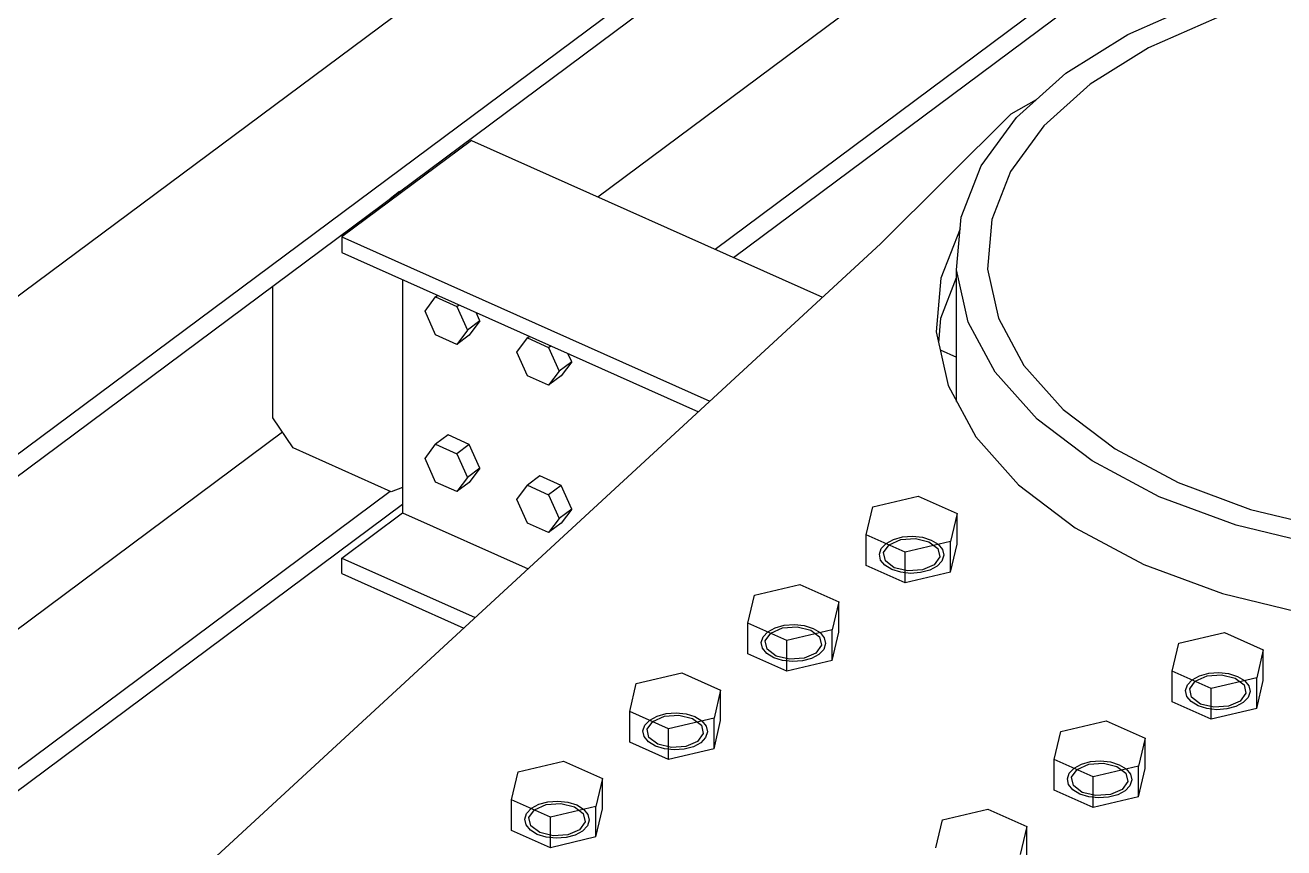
# Model space of a CAD drawing. Header units: millimetres. Extents: x 15962 to 71432, y 9666 to 72266.
# Drawn here: x 28339 to 28827.1, y 43695.5 to 44014.8 of the extents above; entities that cross this region are included whole.
import ezdxf

# ---------------------------------------------------------------- set-up
doc = ezdxf.new("R2010")
doc.units = ezdxf.units.MM
doc.header["$LTSCALE"] = 2

msp = doc.modelspace()

# ---------------------------------------------------------------- linework, layer by layer
at = {"color": 2, "linetype": 'Continuous'}
for p, q in [((27229.1945, 43084.5061), (28970.2367, 44382.2675)), ((27280.5893, 43061.5391), (29021.6315, 44359.3005)), ((27280.5893, 43052.9644), (29021.6315, 44350.7258)), ((28561.0649, 43948.1153), (28976.1669, 44257.5296)), ((28606.5296, 43927.7983), (29021.6315, 44237.2126)), ((28613.7215, 43924.5844), (29021.6315, 44228.6379)), ((28766.5889, 44011.1527), (28794.7556, 44023.5143)), ((28801.159, 44017.657), (28774.6573, 44006.0262)), ((28742.5694, 43996.1561), (28766.5889, 44011.1527)), ((28774.6573, 44006.0262), (28752.0577, 43991.916)), ((28723.4269, 43978.98), (28742.5694, 43996.1561)), ((28752.0577, 43991.916), (28734.0467, 43975.7553)), ((28721.3089, 43980.3411), (28731.2051, 43985.9592)), ((28670.7147, 43929.9578), (28721.3089, 43980.3411)), ((28709.743, 43960.1465), (28723.4269, 43978.98)), ((28734.0467, 43975.7553), (28721.1718, 43958.035)), ((28512.0367, 43970.0247), (28461.8348, 43932.6046)), ((28512.0367, 43970.0247), (28648.1976, 43909.178)), ((28701.9336, 43940.2276), (28709.743, 43960.1465)), ((28721.1718, 43958.035), (28713.824, 43939.2937)), ((28484.2327, 43950.1522), (28480.5594, 43947.4142)), ((28480.9905, 43946.8831), (28480.5594, 43947.4142)), ((28484.6638, 43949.6212), (28484.2327, 43950.1522)), ((28700.2359, 43919.8287), (28701.9336, 43940.2276)), ((28713.824, 43939.2937), (28712.2266, 43920.1006)), ((28461.8348, 43932.6046), (28461.8348, 43926.5615)), ((28461.8348, 43932.6046), (28604.4997, 43868.8515)), ((28701.5571, 43935.7044), (28694.0678, 43916.6019)), ((28205.4916, 43500.6278), (28670.7147, 43929.9578)), ((28461.8348, 43926.5615), (28600.0877, 43864.7799)), ((28704.7015, 43899.5696), (28700.2359, 43919.8287)), ((28700.2359, 43868.7491), (28700.2359, 43919.8287)), ((28712.2266, 43920.1006), (28716.4282, 43901.0391)), ((28435.0947, 43862.3844), (28435.0947, 43913.5251)), ((28485.4052, 43916.0285), (28485.4052, 43825.5543)), ((28694.0678, 43916.6019), (28692.3282, 43895.7006)), ((28694.0678, 43901.0857), (28700.2359, 43916.8182)), ((28693.2656, 43891.4478), (28694.0678, 43901.0857)), ((28715.1946, 43880.0658), (28704.7015, 43899.5696)), ((28716.4282, 43901.0391), (28726.3011, 43882.6882)), ((28692.3282, 43895.7006), (28696.9038, 43874.9424)), ((28693.8548, 43888.775), (28700.2359, 43885.9235)), ((28731.3966, 43861.9099), (28715.1946, 43880.0658)), ((28726.3011, 43882.6882), (28741.5454, 43865.6056)), ((28696.9038, 43874.9424), (28707.6554, 43854.9582)), ((28741.5454, 43865.6056), (28761.6977, 43850.3102)), ((28443.0016, 43850.6846), (28435.0947, 43862.3844)), ((28752.8151, 43845.6536), (28731.3966, 43861.9099)), ((27727.4997, 43326.7813), (28438.7649, 43856.9537)), ((28707.6554, 43854.9582), (28724.2565, 43836.3552)), ((28480.9547, 43833.7243), (28443.0016, 43850.6846)), ((28761.6977, 43850.3102), (28786.1459, 43837.267)), ((28778.7993, 43831.7908), (28752.8151, 43845.6536)), ((28485.4052, 43835.3745), (28480.9547, 43833.7243)), ((28724.2565, 43836.3552), (28746.2025, 43819.6985)), ((28786.1459, 43837.267), (28814.147, 43826.872)), ((27772.9644, 43306.4644), (28480.5594, 43833.901)), ((28808.5596, 43820.7428), (28778.7993, 43831.7908)), ((27780.1563, 43303.2505), (28485.4052, 43828.9383)), ((28461.8348, 43807.9851), (28485.4052, 43825.5543)), ((28485.4052, 43825.5543), (28534.0347, 43803.8231)), ((28814.147, 43826.872), (28844.8503, 43819.4413)), ((28841.1919, 43812.8453), (28808.5596, 43820.7428)), ((28746.2025, 43819.6985), (28772.8267, 43805.4943)), ((28461.8348, 43801.942), (28461.8348, 43807.9851)), ((28461.8348, 43807.9851), (28513.518, 43784.8893)), ((28772.8267, 43805.4943), (28803.3201, 43794.1742)), ((28461.8348, 43801.942), (28509.1061, 43780.8177)), ((28803.3201, 43794.1742), (28836.7561, 43786.0821))]:
    msp.add_line(p, q, dxfattribs=at)
at = {"color": 7, "linetype": 'Continuous'}
for p, q in [((28494.0833, 43903.7659), (28498.1919, 43909.2797)), ((28498.1919, 43909.2797), (28499.0598, 43909.9266)), ((28498.1919, 43909.2797), (28506.4089, 43905.6077)), ((28498.1919, 43894.5801), (28494.0833, 43903.7659)), ((28506.4089, 43905.6077), (28507.2769, 43906.2546)), ((28506.4089, 43905.6077), (28510.5175, 43896.4219)), ((28515.3663, 43900.0362), (28513.9109, 43903.2901)), ((28515.3663, 43900.0362), (28510.5175, 43896.4219)), ((28515.3663, 43900.0362), (28511.2577, 43894.5224)), ((28506.4089, 43890.9081), (28498.1919, 43894.5801)), ((28510.5175, 43896.4219), (28506.4089, 43890.9081)), ((28511.2577, 43894.5224), (28506.4089, 43890.9081)), ((28529.6643, 43887.8657), (28533.7729, 43893.3795)), ((28533.7729, 43893.3795), (28534.6408, 43894.0264)), ((28533.7729, 43893.3795), (28541.99, 43889.7075)), ((28541.99, 43889.7075), (28542.8579, 43890.3544)), ((28541.99, 43889.7075), (28546.0985, 43880.5217)), ((28533.7729, 43878.6799), (28529.6643, 43887.8657)), ((28550.9473, 43884.1359), (28546.0985, 43880.5217)), ((28550.9473, 43884.1359), (28546.8387, 43878.6222)), ((28550.9473, 43884.1359), (28549.4919, 43887.3899)), ((28541.99, 43875.0079), (28533.7729, 43878.6799)), ((28546.0985, 43880.5217), (28541.99, 43875.0079)), ((28546.8387, 43878.6222), (28541.99, 43875.0079)), ((28503.0406, 43855.729), (28498.1919, 43852.1148)), ((28511.2577, 43852.057), (28503.0406, 43855.729)), ((28494.0833, 43846.601), (28498.1919, 43852.1148)), ((28498.1919, 43852.1148), (28506.4089, 43848.4428)), ((28511.2577, 43852.057), (28506.4089, 43848.4428)), ((28515.3663, 43842.8712), (28511.2577, 43852.057)), ((28498.1919, 43837.4152), (28494.0833, 43846.601)), ((28506.4089, 43848.4428), (28510.5175, 43839.257)), ((28510.5175, 43839.257), (28506.4089, 43833.7432)), ((28515.3663, 43842.8712), (28510.5175, 43839.257)), ((28515.3663, 43842.8712), (28511.2577, 43837.3575)), ((28538.6217, 43839.8288), (28533.7729, 43836.2146)), ((28546.8387, 43836.1568), (28538.6217, 43839.8288)), ((28506.4089, 43833.7432), (28498.1919, 43837.4152)), ((28511.2577, 43837.3575), (28506.4089, 43833.7432)), ((28529.6643, 43830.7008), (28533.7729, 43836.2146)), ((28533.7729, 43836.2146), (28541.99, 43832.5426)), ((28546.8387, 43836.1568), (28541.99, 43832.5426)), ((28550.9473, 43826.971), (28546.8387, 43836.1568)), ((28533.7729, 43821.515), (28529.6643, 43830.7008)), ((28541.99, 43832.5426), (28546.0985, 43823.3568)), ((28667.6752, 43827.8252), (28685.2987, 43832.0035)), ((28685.2987, 43832.0035), (28700.3802, 43825.284)), ((28550.9473, 43826.971), (28546.0985, 43823.3568)), ((28550.9473, 43826.971), (28546.8387, 43821.4572)), ((28665.1332, 43816.9274), (28667.6752, 43827.8252)), ((28700.3802, 43825.284), (28697.8381, 43814.3862)), ((28700.3802, 43813.4264), (28700.3802, 43825.284)), ((28541.99, 43817.843), (28533.7729, 43821.515)), ((28546.0985, 43823.3568), (28541.99, 43817.843)), ((28546.8387, 43821.4572), (28541.99, 43817.843)), ((28665.1332, 43805.0698), (28665.1332, 43816.9274)), ((28680.2146, 43810.2079), (28665.1332, 43816.9274)), ((28672.862, 43813.6566), (28675.7067, 43815.2055)), ((28674.0494, 43813.1275), (28678.5769, 43815.1205)), ((28675.7067, 43815.2055), (28679.2415, 43816.1712)), ((28678.5769, 43815.1205), (28684.2243, 43815.5399)), ((28679.2415, 43816.1712), (28683.1204, 43816.4593)), ((28683.1204, 43816.4593), (28686.9637, 43816.0415)), ((28684.2243, 43815.5399), (28689.4785, 43814.2734)), ((28686.9637, 43816.0415), (28690.3952, 43814.9587)), ((28690.3952, 43814.9587), (28693.0789, 43813.3169)), ((28670.262, 43809.458), (28670.9859, 43811.6761)), ((28670.9859, 43811.6761), (28672.862, 43813.6566)), ((28671.855, 43810.0951), (28674.0494, 43813.1275)), ((28672.5817, 43806.8357), (28671.855, 43810.0951)), ((28697.8381, 43814.3862), (28680.2146, 43810.2079)), ((28680.2146, 43798.3503), (28680.2146, 43810.2079)), ((28689.4785, 43814.2734), (28692.9316, 43811.6604)), ((28692.9316, 43811.6604), (28693.6583, 43808.401)), ((28693.0789, 43813.3169), (28694.7522, 43811.2768)), ((28694.7522, 43811.2768), (28695.2514, 43809.0381)), ((28697.8381, 43802.5286), (28697.8381, 43814.3862)), ((28697.8381, 43802.5286), (28700.3802, 43813.4264)), ((28680.2146, 43798.3503), (28665.1332, 43805.0698)), ((28670.7611, 43807.2193), (28670.262, 43809.458)), ((28672.4344, 43805.1792), (28670.7611, 43807.2193)), ((28675.1182, 43803.5374), (28672.4344, 43805.1792)), ((28676.0348, 43804.2227), (28672.5817, 43806.8357)), ((28691.4639, 43805.3686), (28686.9365, 43803.3756)), ((28693.6583, 43808.401), (28691.4639, 43805.3686)), ((28694.5274, 43806.82), (28692.6513, 43804.8395)), ((28695.2514, 43809.0381), (28694.5274, 43806.82)), ((28678.5497, 43802.4546), (28675.1182, 43803.5374)), ((28681.289, 43802.9562), (28676.0348, 43804.2227)), ((28682.3929, 43802.0368), (28678.5497, 43802.4546)), ((28697.8381, 43802.5286), (28680.2146, 43798.3503)), ((28686.9365, 43803.3756), (28681.289, 43802.9562)), ((28686.2718, 43802.3249), (28682.3929, 43802.0368)), ((28689.8066, 43803.2906), (28686.2718, 43802.3249)), ((28692.6513, 43804.8395), (28689.8066, 43803.2906)), ((28621.8444, 43793.5614), (28639.4679, 43797.7397)), ((28639.4679, 43797.7397), (28654.5493, 43791.0202)), ((28619.3023, 43782.6636), (28621.8444, 43793.5614)), ((28654.5493, 43791.0202), (28652.0072, 43780.1224)), ((28654.5493, 43779.1625), (28654.5493, 43791.0202)), ((28619.3023, 43770.8059), (28619.3023, 43782.6636)), ((28634.3837, 43775.9441), (28619.3023, 43782.6636)), ((28627.0312, 43779.3928), (28629.8759, 43780.9417)), ((28628.2185, 43778.8637), (28632.746, 43780.8567)), ((28629.8759, 43780.9417), (28633.4107, 43781.9074)), ((28632.746, 43780.8567), (28638.3935, 43781.2761)), ((28633.4107, 43781.9074), (28637.2895, 43782.1955)), ((28637.2895, 43782.1955), (28641.1328, 43781.7777)), ((28638.3935, 43781.2761), (28643.6477, 43780.0096)), ((28641.1328, 43781.7777), (28644.5643, 43780.6949)), ((28644.5643, 43780.6949), (28647.248, 43779.0531)), ((28624.4311, 43775.1942), (28625.155, 43777.4123)), ((28625.155, 43777.4123), (28627.0312, 43779.3928)), ((28626.0241, 43775.8313), (28628.2185, 43778.8637)), ((28626.7509, 43772.5719), (28626.0241, 43775.8313)), ((28652.0072, 43780.1224), (28634.3837, 43775.9441)), ((28634.3837, 43764.0865), (28634.3837, 43775.9441)), ((28643.6477, 43780.0096), (28647.1007, 43777.3966)), ((28647.1007, 43777.3966), (28647.8274, 43774.1372)), ((28647.248, 43779.0531), (28648.9214, 43777.013)), ((28648.9214, 43777.013), (28649.4205, 43774.7743)), ((28652.0072, 43768.2648), (28652.0072, 43780.1224)), ((28652.0072, 43768.2648), (28654.5493, 43779.1625)), ((28786.4108, 43774.923), (28804.0343, 43779.1013)), ((28804.0343, 43779.1013), (28819.1157, 43772.3819)), ((28624.9302, 43772.9555), (28624.4311, 43775.1942)), ((28626.6036, 43770.9154), (28624.9302, 43772.9555)), ((28629.2873, 43769.2736), (28626.6036, 43770.9154)), ((28630.2039, 43769.9589), (28626.7509, 43772.5719)), ((28645.6331, 43771.1048), (28641.1056, 43769.1118)), ((28647.8274, 43774.1372), (28645.6331, 43771.1048)), ((28648.6966, 43772.5562), (28646.8204, 43770.5757)), ((28649.4205, 43774.7743), (28648.6966, 43772.5562)), ((28783.8687, 43764.0252), (28786.4108, 43774.923)), ((28819.1157, 43772.3819), (28816.5736, 43761.4841)), ((28819.1157, 43760.5242), (28819.1157, 43772.3819)), ((28634.3837, 43764.0865), (28619.3023, 43770.8059)), ((28632.7188, 43768.1908), (28629.2873, 43769.2736)), ((28635.4581, 43768.6924), (28630.2039, 43769.9589)), ((28636.562, 43767.773), (28632.7188, 43768.1908)), ((28652.0072, 43768.2648), (28634.3837, 43764.0865)), ((28641.1056, 43769.1118), (28635.4581, 43768.6924)), ((28640.4409, 43768.0611), (28636.562, 43767.773)), ((28643.9757, 43769.0268), (28640.4409, 43768.0611)), ((28646.8204, 43770.5757), (28643.9757, 43769.0268)), ((28576.0135, 43759.2975), (28593.637, 43763.4758)), ((28593.637, 43763.4758), (28608.7184, 43756.7564)), ((28783.8687, 43752.1676), (28783.8687, 43764.0252)), ((28798.9501, 43757.3058), (28783.8687, 43764.0252)), ((28791.5976, 43760.7544), (28794.4423, 43762.3033)), ((28792.7849, 43760.2254), (28797.3124, 43762.2183)), ((28794.4423, 43762.3033), (28797.9771, 43763.2691)), ((28797.3124, 43762.2183), (28802.9599, 43762.6378)), ((28797.9771, 43763.2691), (28801.8559, 43763.5572)), ((28816.5736, 43761.4841), (28798.9501, 43757.3058)), ((28801.8559, 43763.5572), (28805.6992, 43763.1394)), ((28802.9599, 43762.6378), (28808.214, 43761.3713)), ((28805.6992, 43763.1394), (28809.1307, 43762.0566)), ((28808.214, 43761.3713), (28811.6671, 43758.7583)), ((28809.1307, 43762.0566), (28811.8144, 43760.4147)), ((28816.5736, 43749.6264), (28816.5736, 43761.4841)), ((28573.4714, 43748.3998), (28576.0135, 43759.2975)), ((28608.7184, 43756.7564), (28606.1764, 43745.8586)), ((28608.7184, 43744.8987), (28608.7184, 43756.7564)), ((28788.9975, 43756.5558), (28789.7214, 43758.774)), ((28789.4966, 43754.3172), (28788.9975, 43756.5558)), ((28789.7214, 43758.774), (28791.5976, 43760.7544)), ((28790.5905, 43757.193), (28792.7849, 43760.2254)), ((28791.3172, 43753.9336), (28790.5905, 43757.193)), ((28798.9501, 43745.4481), (28798.9501, 43757.3058)), ((28811.6671, 43758.7583), (28812.3938, 43755.4989)), ((28811.8144, 43760.4147), (28813.4878, 43758.3747)), ((28813.4878, 43758.3747), (28813.9869, 43756.136)), ((28816.5736, 43749.6264), (28819.1157, 43760.5242)), ((28798.9501, 43745.4481), (28783.8687, 43752.1676)), ((28791.17, 43752.2771), (28789.4966, 43754.3172)), ((28793.8537, 43750.6353), (28791.17, 43752.2771)), ((28794.7703, 43751.3206), (28791.3172, 43753.9336)), ((28810.1995, 43752.4664), (28805.672, 43750.4735)), ((28811.3868, 43751.9374), (28808.5421, 43750.3885)), ((28812.3938, 43755.4989), (28810.1995, 43752.4664)), ((28813.263, 43753.9179), (28811.3868, 43751.9374)), ((28813.9869, 43756.136), (28813.263, 43753.9179)), ((28573.4714, 43736.5421), (28573.4714, 43748.3998)), ((28588.5528, 43741.6803), (28573.4714, 43748.3998)), ((28581.2003, 43745.1289), (28584.045, 43746.6779)), ((28582.3876, 43744.5999), (28586.9151, 43746.5928)), ((28584.045, 43746.6779), (28587.5798, 43747.6436)), ((28586.9151, 43746.5928), (28592.5626, 43747.0123)), ((28587.5798, 43747.6436), (28591.4587, 43747.9317)), ((28591.4587, 43747.9317), (28595.3019, 43747.5139)), ((28592.5626, 43747.0123), (28597.8168, 43745.7458)), ((28595.3019, 43747.5139), (28598.7334, 43746.4311)), ((28797.2852, 43749.5525), (28793.8537, 43750.6353)), ((28800.0245, 43750.0541), (28794.7703, 43751.3206)), ((28801.1284, 43749.1347), (28797.2852, 43749.5525)), ((28816.5736, 43749.6264), (28798.9501, 43745.4481)), ((28805.672, 43750.4735), (28800.0245, 43750.0541)), ((28805.0073, 43749.4227), (28801.1284, 43749.1347)), ((28808.5421, 43750.3885), (28805.0073, 43749.4227)), ((28578.6002, 43740.9304), (28579.3241, 43743.1485)), ((28579.3241, 43743.1485), (28581.2003, 43745.1289)), ((28580.1933, 43741.5675), (28582.3876, 43744.5999)), ((28606.1764, 43745.8586), (28588.5528, 43741.6803)), ((28588.5528, 43729.8227), (28588.5528, 43741.6803)), ((28597.8168, 43745.7458), (28601.2699, 43743.1328)), ((28598.7334, 43746.4311), (28601.4171, 43744.7893)), ((28601.2699, 43743.1328), (28601.9966, 43739.8734)), ((28601.4171, 43744.7893), (28603.0905, 43742.7492)), ((28603.0905, 43742.7492), (28603.5896, 43740.5105)), ((28606.1764, 43734.001), (28606.1764, 43745.8586)), ((28606.1764, 43734.001), (28608.7184, 43744.8987)), ((28740.5799, 43740.6592), (28758.2034, 43744.8375)), ((28758.2034, 43744.8375), (28773.2848, 43738.118)), ((28579.0993, 43738.6917), (28578.6002, 43740.9304)), ((28580.7727, 43736.6516), (28579.0993, 43738.6917)), ((28580.92, 43738.3081), (28580.1933, 43741.5675)), ((28584.3731, 43735.6951), (28580.92, 43738.3081)), ((28599.8022, 43736.8409), (28595.2747, 43734.848)), ((28601.9966, 43739.8734), (28599.8022, 43736.8409)), ((28602.8657, 43738.2924), (28600.9895, 43736.3119)), ((28603.5896, 43740.5105), (28602.8657, 43738.2924)), ((28738.0378, 43729.7614), (28740.5799, 43740.6592)), ((28773.2848, 43738.118), (28770.7427, 43727.2203)), ((28773.2848, 43726.2604), (28773.2848, 43738.118)), ((28588.5528, 43729.8227), (28573.4714, 43736.5421)), ((28583.4564, 43735.0098), (28580.7727, 43736.6516)), ((28586.8879, 43733.927), (28583.4564, 43735.0098)), ((28589.6272, 43734.4286), (28584.3731, 43735.6951)), ((28590.7312, 43733.5092), (28586.8879, 43733.927)), ((28606.1764, 43734.001), (28588.5528, 43729.8227)), ((28595.2747, 43734.848), (28589.6272, 43734.4286)), ((28594.6101, 43733.7972), (28590.7312, 43733.5092)), ((28598.1448, 43734.763), (28594.6101, 43733.7972)), ((28600.9895, 43736.3119), (28598.1448, 43734.763)), ((28530.1826, 43725.0337), (28547.8061, 43729.212)), ((28547.8061, 43729.212), (28562.8875, 43722.4926)), ((28738.0378, 43717.9038), (28738.0378, 43729.7614)), ((28753.1192, 43723.042), (28738.0378, 43729.7614)), ((28745.7667, 43726.4906), (28748.6114, 43728.0395)), ((28746.954, 43725.9616), (28751.4815, 43727.9545)), ((28748.6114, 43728.0395), (28752.1462, 43729.0053)), ((28751.4815, 43727.9545), (28757.129, 43728.3739)), ((28752.1462, 43729.0053), (28756.0251, 43729.2934)), ((28770.7427, 43727.2203), (28753.1192, 43723.042)), ((28756.0251, 43729.2934), (28759.8683, 43728.8755)), ((28757.129, 43728.3739), (28762.3832, 43727.1075)), ((28759.8683, 43728.8755), (28763.2998, 43727.7927)), ((28762.3832, 43727.1075), (28765.8362, 43724.4944)), ((28763.2998, 43727.7927), (28765.9835, 43726.1509)), ((28770.7427, 43715.3626), (28770.7427, 43727.2203)), ((28527.6405, 43714.1359), (28530.1826, 43725.0337)), ((28562.8875, 43722.4926), (28560.3455, 43711.5948)), ((28562.8875, 43710.6349), (28562.8875, 43722.4926)), ((28743.1666, 43722.292), (28743.8905, 43724.5102)), ((28743.6657, 43720.0534), (28743.1666, 43722.292)), ((28743.8905, 43724.5102), (28745.7667, 43726.4906)), ((28744.7597, 43722.9292), (28746.954, 43725.9616)), ((28745.4864, 43719.6698), (28744.7597, 43722.9292)), ((28753.1192, 43711.1843), (28753.1192, 43723.042)), ((28765.8362, 43724.4944), (28766.563, 43721.235)), ((28765.9835, 43726.1509), (28767.6569, 43724.1108)), ((28767.6569, 43724.1108), (28768.156, 43721.8722)), ((28770.7427, 43715.3626), (28773.2848, 43726.2604)), ((28753.1192, 43711.1843), (28738.0378, 43717.9038)), ((28745.3391, 43718.0133), (28743.6657, 43720.0534)), ((28748.0228, 43716.3715), (28745.3391, 43718.0133)), ((28748.9394, 43717.0567), (28745.4864, 43719.6698)), ((28764.3686, 43718.2026), (28759.8411, 43716.2097)), ((28765.5559, 43717.6736), (28762.7112, 43716.1247)), ((28766.563, 43721.235), (28764.3686, 43718.2026)), ((28767.4321, 43719.654), (28765.5559, 43717.6736)), ((28768.156, 43721.8722), (28767.4321, 43719.654)), ((28527.6405, 43702.2783), (28527.6405, 43714.1359)), ((28542.722, 43707.4165), (28527.6405, 43714.1359)), ((28535.3694, 43710.8651), (28538.2141, 43712.414)), ((28536.5568, 43710.3361), (28541.0842, 43712.329)), ((28538.2141, 43712.414), (28541.7489, 43713.3798)), ((28541.0842, 43712.329), (28546.7317, 43712.7484)), ((28541.7489, 43713.3798), (28545.6278, 43713.6679)), ((28545.6278, 43713.6679), (28549.4711, 43713.2501)), ((28546.7317, 43712.7484), (28551.9859, 43711.482)), ((28549.4711, 43713.2501), (28552.9025, 43712.1672)), ((28751.4543, 43715.2887), (28748.0228, 43716.3715)), ((28754.1936, 43715.7903), (28748.9394, 43717.0567)), ((28755.2976, 43714.8708), (28751.4543, 43715.2887)), ((28770.7427, 43715.3626), (28753.1192, 43711.1843)), ((28759.8411, 43716.2097), (28754.1936, 43715.7903)), ((28759.1764, 43715.1589), (28755.2976, 43714.8708)), ((28762.7112, 43716.1247), (28759.1764, 43715.1589)), ((28532.7693, 43706.6665), (28533.4933, 43708.8847)), ((28533.4933, 43708.8847), (28535.3694, 43710.8651)), ((28534.3624, 43707.3037), (28536.5568, 43710.3361)), ((28560.3455, 43711.5948), (28542.722, 43707.4165)), ((28551.9859, 43711.482), (28555.439, 43708.869)), ((28552.9025, 43712.1672), (28555.5863, 43710.5254)), ((28555.439, 43708.869), (28556.1657, 43705.6096)), ((28555.5863, 43710.5254), (28557.2596, 43708.4854)), ((28557.2596, 43708.4854), (28557.7587, 43706.2467)), ((28560.3455, 43699.7371), (28560.3455, 43711.5948)), ((28560.3455, 43699.7371), (28562.8875, 43710.6349)), ((28694.749, 43706.3954), (28712.3725, 43710.5737)), ((28712.3725, 43710.5737), (28727.4539, 43703.8542)), ((28533.2685, 43704.4279), (28532.7693, 43706.6665)), ((28534.9418, 43702.3878), (28533.2685, 43704.4279)), ((28535.0891, 43704.0443), (28534.3624, 43707.3037)), ((28538.5422, 43701.4313), (28535.0891, 43704.0443)), ((28542.722, 43695.5588), (28542.722, 43707.4165)), ((28553.9713, 43702.5771), (28549.4438, 43700.5842)), ((28556.1657, 43705.6096), (28553.9713, 43702.5771)), ((28557.0348, 43704.0286), (28555.1587, 43702.0481)), ((28557.7587, 43706.2467), (28557.0348, 43704.0286)), ((28692.2069, 43695.4976), (28694.749, 43706.3954)), ((28727.4539, 43703.8542), (28724.9119, 43692.9564)), ((28727.4539, 43691.9966), (28727.4539, 43703.8542)), ((28542.722, 43695.5588), (28527.6405, 43702.2783)), ((28537.6256, 43700.746), (28534.9418, 43702.3878)), ((28541.057, 43699.6632), (28537.6256, 43700.746)), ((28543.7964, 43700.1648), (28538.5422, 43701.4313)), ((28544.9003, 43699.2454), (28541.057, 43699.6632)), ((28560.3455, 43699.7371), (28542.722, 43695.5588)), ((28549.4438, 43700.5842), (28543.7964, 43700.1648)), ((28548.7792, 43699.5334), (28544.9003, 43699.2454)), ((28552.314, 43700.4992), (28548.7792, 43699.5334)), ((28555.1587, 43702.0481), (28552.314, 43700.4992))]:
    msp.add_line(p, q, dxfattribs=at)

doc.saveas('drawing.dxf')
